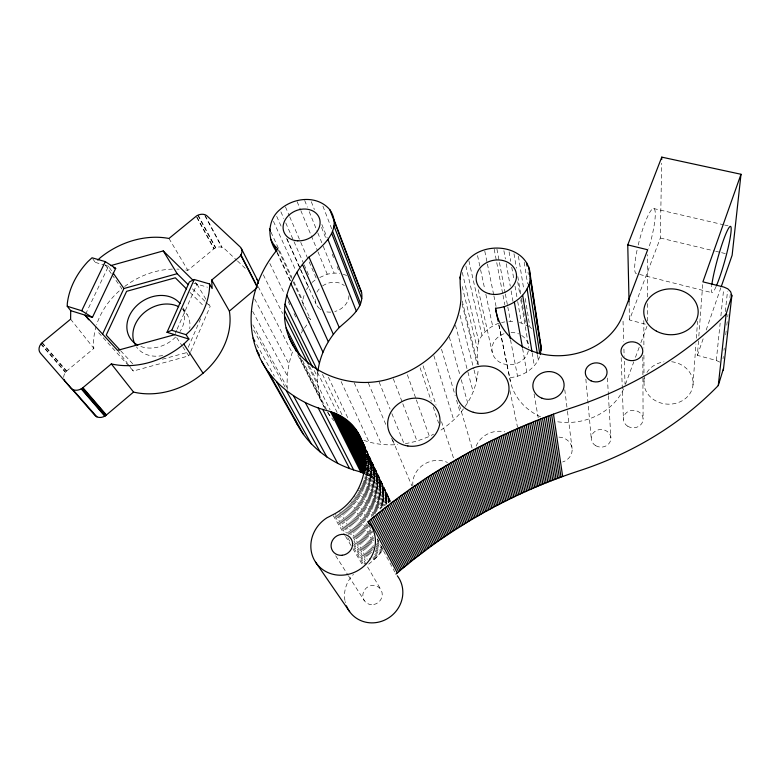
<?xml version="1.0" encoding="UTF-8"?>
<svg xmlns="http://www.w3.org/2000/svg" width="780" height="780" viewBox="0 0 780 780"><rect width="100%" height="100%" fill="white"/><g stroke="black" fill="none" stroke-linecap="round" stroke-linejoin="round"><path stroke-width="0.58" stroke-dasharray="3.9 2.92" d="M647.527 321.136L647.566 302.991M647.585 296.946L647.673 254.602M287.245 389.386C286.523 375.823 288.434 362.027 293.465 349.381M645.265 324.168L629.47 319.966L660.328 238.017L661.664 163.166M325.25 408.749C319.01 397.917 316.758 384.94 317.821 372.548M692.991 384.988L695.935 343.941M696.345 338.227L697.554 321.311M719.823 362.115L716.303 360.457L697.398 355.358L698.48 340.899M698.841 336.082L702.721 284.261M716.303 360.457L720.154 323.164M720.895 315.939L723.625 289.477M725.312 311.639L727.525 291.203M723.021 358.81L723.294 356.411M723.967 350.415L724.24 348.017M725.731 334.825L726.268 330.028M726.814 325.231L727.213 321.633M727.759 316.836L728.023 314.447M729.924 297.658L730.324 294.06M465.017 406.565C473.002 395.674 477.272 382.356 478.267 368.95M478.247 364.865C477.448 354.939 475.449 344.048 482.011 335.488C486.359 329.667 492.609 325.406 499.415 322.959M303.342 305.974L302.611 300.466L304.249 294.791M697.398 355.358L703.794 336.94M706.183 330.028L720.964 287.44M625.492 384.296L633.808 361.832M635.466 357.337L639.21 347.227M640.877 342.732L647.527 324.763M498.878 324.733L509.72 377.637C522.785 376.633 535.801 368.482 540.062 355.719M98.651 332.709L133.351 371.017L188.809 355.875L190.232 352.579M190.71 351.488L210.171 306.442L208.367 303.401M188.243 347.324L201.113 317.645M175.178 333.577L176.631 330.281M177.109 329.18L196.96 284.144L195.234 282.438M85.634 314.067L108.478 266.253L111.832 271.089M301.285 333.089L302.445 330.964L300.865 327.697M306.404 289.507L311.2 283.335M368.716 564.174L376.526 557.476L383.048 549.627L380.776 545.366M304.493 328.107L309.25 321.438M440.963 430.082C449.875 423.872 458.377 416.676 464.344 407.491M63.706 377.442A8.716 6.942 -37 0 1 65.403 372.44L65.637 372.128A8.716 6.942 -37 0 1 66.397 371.26L93.853 348.397A71.848 58.188 -32.3 0 1 95.901 327.034M92.674 258.697L95.277 262.382L96.934 260.842M185.737 269.958A71.848 58.188 -32.3 0 1 187.902 270.348L214.168 248.625A8.336 6.659 -27.3 0 1 215.465 247.894L215.806 247.738A8.336 6.659 -27.3 0 1 221.734 247.201L222.056 247.289A8.336 6.659 -27.3 0 1 224.494 248.703L236.603 260.159M311.961 282.487L316.524 278.918L308.402 260.081M405.346 443.732L417.046 441.119L429.419 436.439L433.622 434.128M319.741 277.495L327.229 274.17L334.113 273.088L339.787 273.263M162.357 359.239L185.864 352.823M501.559 322.54L504.767 321.916M363.782 440.29C374.527 444.308 386.276 445.409 397.663 444.6M508.813 321.253L515.609 321.594M653.679 208.553L723.362 224.728M724.542 225.001L728.081 225.82M660.328 238.017L714.48 250.975M715.66 251.257L720.369 252.388M721.549 252.671L727.428 254.075M519.49 322.364L528.889 326.42M639.629 274.462L711.984 292.685M193.713 283.198L207.48 287.196M95.277 262.382L104.071 264.956M105.173 265.288L110.536 266.857M343.229 274.346L346.671 275.428M365.576 474.103C377.032 479.447 386.246 489.43 390.419 501.384L366.395 450.528M531.609 328.555L529.903 327.025L524.842 295.834M237.471 260.969L246.119 269.159M192.397 288.815L205.091 301.402M205.939 302.24L210.171 306.442M189.93 292.344L203.687 306.043M308.344 317.187L310.615 319.537L293.221 282.048M120.763 350.863L132.902 364.006M327.619 412.591L333.82 420.722M41.057 343.746L65.637 372.128M40.823 344.068L65.403 372.44M42.149 342.566L66.67 370.988M41.857 342.849L66.397 371.26M70.609 319.176L93.853 348.397M117.575 350.356L127.618 363.509M128.329 364.445L133.351 371.017M105.115 264.742L111.374 273.741M112.066 274.745L121.807 288.736A71.848 58.188 -32.3 0 0 96.544 324.909M176.709 337.701L182.091 345.784M182.764 346.788L188.809 355.875M335.692 555.76L348.173 575.338M348.611 576.03L364.319 600.658M183.007 307.973L187.102 314.467M168.977 238.466L187.902 270.348M333.314 515.755L344.945 535.353M345.56 536.386L352.297 547.726M352.901 548.759L362.7 565.256M335.01 516.136L345.384 533.686M347.822 537.82L350.873 542.977M353.925 548.145L363.685 564.661M196.96 284.144L205.969 299.344M335.478 514.439L346.427 533.042M353.72 545.444L364.66 564.047M337.155 514.78L348.66 534.437M353.788 543.387L381.079 589.982M338.208 514.069L350.279 534.788M353.906 541.008L365.372 560.693M339.241 513.337L366.317 560.03M339.671 511.553L367.244 559.338M341.279 511.836L368.16 558.636M342.274 511.046L370.256 560.001M343.258 510.247L369.369 556.14M344.224 509.438L370.247 555.389M345.169 508.599L370.519 553.576M372.879 557.758L374.049 559.845M346.106 507.751L371.368 552.786M373.718 556.978L374.887 559.075M256.639 344.438L274.394 376.272M347.022 506.883L371.621 550.933M374.546 556.179L375.716 558.275M347.919 506.005L372.44 550.124M374.77 554.326L376.526 557.476M348.806 505.108L372.665 548.242M375.57 553.498L377.315 556.657M253.627 330.047L285.051 387.094M349.674 504.202L374.615 549.5M375.19 550.553L378.095 555.818M252.808 324.86L287.108 387.455M350.522 503.275L373.649 545.474M375.96 549.695L378.856 554.97M196.687 217.288L213.866 248.83M350.766 501.277L373.25 542.49M376.135 547.774L379.597 554.112M352.16 501.384L374 541.593M376.301 545.834L380.318 553.234M196.999 217.074L214.168 248.625M352.95 500.419L373.581 538.571M376.447 543.875L381.03 552.357M198.139 215.105L215.806 247.738M197.788 215.261L215.465 247.894M252.623 311.327L287.303 375.784M353.72 499.444L373.152 535.529M377.149 542.968L381.722 551.46M354.471 498.449L366.434 520.777M368.716 525.028L372.703 532.467M377.267 540.979L382.395 550.543M377.11 538.883L394.777 571.964M205.189 215.66L222.056 247.289M204.857 215.563L221.734 247.201M354.637 496.382L367.136 519.812M377.364 538.98L378.505 541.106M355.914 496.431L368.384 519.899M356.606 495.407L369.037 518.905M254.65 298.915L288.99 364.153M357.279 494.374L369.681 517.91M357.923 493.321L370.295 516.906M358.556 492.268L371.456 516.955M358.595 490.132L372.031 515.931M359.746 490.132L373.142 515.98M359.746 487.968L373.669 514.937M258.248 286.699L292.12 352.706M360.848 487.958L374.185 513.893M361.861 485.755L375.697 512.86M361.364 486.856L375.229 513.913M362.329 484.643L376.135 511.787M297.775 354.919L324.07 406.819M362.758 483.483L377.354 512.284M300.251 357.532L327.288 411.089M327.824 412.152L329.989 416.442M363.188 482.362L377.754 511.212M299.793 358.215L321.799 401.7M363.597 481.231L378.671 511.202M302.445 360.292L319.273 393.705M364.865 480.031L379.899 510.1M363.977 480.1L379.031 510.12M364.66 477.818L380.201 509.008M263.318 274.794L282.662 313.589M307.973 365.586L330.096 409.88M364.972 476.677L381.03 508.999M309.475 366.308L317.616 382.658M314.32 370.578L317.519 377.052M365.518 474.377L382.063 507.887M365.791 476.609L381.293 507.907M365.44 472.397L382.814 507.877M366.688 472.007L383.711 506.766M317.431 372.245L337.769 413.722M365.84 471.793L383.009 506.776M366.376 468.877L370.11 476.541M366.853 470.857L384.394 506.756M366.6 470.642L369.223 476.014M367.068 467.805L371.836 477.643M366.581 467.464L385.144 505.654M366.727 468.331L370.978 477.087M366.464 468.614L384.511 505.664M367.712 466.801L373.523 478.813M367.799 467.347L385.808 504.572M322.462 374.4L342.498 415.769M367.39 467.288L372.684 478.218M367.731 468.497L385.223 504.562M367.799 464.782L386.51 503.763M367.497 465.231L374.341 479.417M269.831 263.416L284.554 293.923M288.239 301.548L289.819 304.814M294.031 313.531L296.654 318.981M367.312 465.104L386.373 504.582M367.312 461.75L387.504 503.773M367.565 463.261L387.017 503.763M328.38 377.218L348.611 419.581M367.565 459.313L388.294 502.739M367.663 460.434L387.884 502.71M367.838 460.97L378.241 482.723M367.585 461.351L387.962 503.783M367.351 456.095L381.752 486.408M367.633 457.06L388.898 501.764M367.682 457.47L381.079 485.638M367.809 458.162L389.064 502.808M367.477 457.772L380.396 484.887M367.439 458.191L388.694 502.768M367.78 459.186L379.694 484.146M366.424 451.63L389.805 501.033M367.633 454.467L384.267 489.616M367.75 454.886L390.088 502.037M367.517 454.711L389.815 501.959M367.39 454.964L383.048 487.988M367.741 455.959L389.532 501.881M367.517 455.822L382.405 487.188M367.439 455.959L389.22 501.823M366.346 449.826L389.688 499.453M366.385 450.216L390.068 500.409M366.639 451.659L390.029 501.14M276.861 252.457L290.648 281.96M277.368 252.486L290.579 280.79M278.392 250.078L292.715 280.946M341.104 381.527L369.077 442.162M270.982 232.147L291.895 277.329M293.933 281.736L302.611 300.466M273.458 221.354L295.805 270.592M276.695 216.352L281.609 227.341M286.523 238.339L299.793 268.008M300.29 269.11L308.149 286.699M287.089 239.08L316.124 304.073M354.218 382.765L381.508 444.473M280.907 211.848L283.822 218.468M285.763 222.885L293.524 240.542M294.011 241.654L303.712 263.728M304.2 264.829L309.533 276.968M285.451 206.895L289.273 215.758M289.75 216.869L300.271 241.244M300.748 242.346L307.924 258.97M368.375 383.087L386.041 425.032M391.619 438.282L394.407 444.912M392.564 439.949L411.918 485.969M297.16 201.708L300.398 209.508M300.856 210.629L317.509 250.76M317.977 251.872L327.229 274.17M379.129 382.005L390.058 409.052M391.872 413.556L404.177 443.986M304.668 200.46L307.388 207.168M309.202 211.633L317.353 231.748M317.801 232.859L322.784 245.154M323.242 246.275L334.113 273.088M311.288 201.689L314.408 209.518M321.535 227.409L326.43 239.714M332.221 254.251L333.557 257.605M337.116 266.555L338.452 269.909M321.867 224.474L327.2 237.929M322.92 206.144L331.685 228.842M393.305 378.768L402.363 402.577M402.802 403.709L417.046 441.119M407.365 374.731L415.945 398.736M416.354 399.877L429.419 436.439M420.098 367.77L431.301 401.232M433.231 407.004L438.643 423.16M423.101 365.771L436.059 405.113M441.538 421.707L453.736 458.728M433.865 355.651L453.755 420.03M441.519 349.245L455.208 395.645M456.583 400.286L460.346 413.049M459.488 405.083L472.066 448.071M449.329 337.038L459.956 375.141M461.243 379.762L467.678 402.86M455.471 325.231L467.59 370.861M467.902 372.031L473.187 391.911M460.054 315.276L473.752 368.862M474.055 370.022L476.736 380.513M462.111 304.093L477.087 364.231M462.209 301.031L478.033 364.884M462.199 286.514L477.165 348.055M462.267 272.415L478.764 341.552M465.874 265.921L482.011 335.488M468.907 260.822L484.994 331.851M478.296 289.682L492.248 352.326M477.555 255.567L480.324 268.466M480.568 269.646L484.838 289.585M485.842 294.274L492.619 325.942M509.886 390.585L517.569 427.401M498.82 325.026L510.315 381.04M484.78 251.121L487.178 262.899M487.422 264.069L493.662 294.694M493.896 295.873L496.06 306.472M510.5 339.768L517.55 376.321M494.188 249.22L502.778 294.109M503.012 295.298L504.816 304.746M496.928 249.073L505.148 292.812M505.362 293.992L507.585 305.819M507.809 306.998L510.471 321.185M503.9 250.702L505.391 258.979M506.24 263.708L510.276 286.192M511.124 290.921L513.454 303.937M522.6 348.514L526.822 372.235M534.095 394.017L538.2 417.768M509.096 251.852L510.734 261.319M511.758 267.238L514.01 280.244M515.034 286.162L516.886 296.8M517.706 301.538L521.391 322.822M517.715 281.775L519.938 294.957M520.748 299.744L528.431 345.286M513.981 253.744L516.399 268.164M517.803 276.569L521.225 296.995M521.42 298.194L525.447 322.218M532.145 352.726L534.319 365.869M518.417 256.25L523.867 289.838M537.547 355.173L538.307 359.99M524.199 262.285L527.563 283.813M528.001 272.093L528.362 274.482M564.779 389.707L567.313 410.095M567.46 411.294L572.091 448.471M585.858 379.08L591.308 439.198M607.405 377.998L608.38 394.816M608.429 395.655L610.886 438.048M621.182 357.64L623.415 419.289M623.035 321.175L623.688 341.776M623.922 349.05L624.156 356.323M624.302 361.179L625.033 384.209M629.05 301.802L629.47 319.966M642.817 357.23L642.905 376.642M642.915 377.861L643.1 419.113M643.812 320.502L643.9 348.085M643.919 355.28L643.978 376.867M643.987 378.056L643.997 382.853M623.698 388.762A59.416 52.114 -5 0 1 556.92 421.678M540.569 416.822A59.416 52.114 -5 0 1 509.72 377.637M345.404 602.667A29.845 28.168 -40 0 1 345.14 601.585M344.926 600.483A29.845 28.168 -40 0 1 353.467 574.353M412.844 485.716A23.897 22.035 -19.7 0 1 423.335 464.763A23.897 22.035 -19.7 0 1 447.505 462.452M476.131 446.17A23.946 21.879 -10.8 0 1 504.796 431.827M671.639 361.735A24.55 21.313 3.2 0 1 692.728 386.792A24.55 21.313 3.2 0 1 663.332 403.621A24.55 21.313 3.2 0 1 644.807 377.101M646.903 372.489A24.55 21.313 3.2 0 1 664.033 361.822M558.889 437.092A14.118 12.831 -3.5 0 1 572.033 448.032A14.118 12.831 -3.5 0 1 562.624 462.004M521.654 335.449A18.427 16.058 -10.3 0 1 528.664 347.802M528.313 350.971A18.427 16.058 -10.3 0 1 498.352 361.354A18.427 16.058 -10.3 0 1 504.036 333.723M511.066 332.465A18.427 16.058 -10.3 0 1 518.632 333.889M348.972 295.698A17.335 14.498 -22.8 0 1 334.747 311.532M330.74 312.127A17.335 14.498 -22.8 0 1 325.552 311.63M321.009 309.699A17.335 14.498 -22.8 0 1 320.034 309.007M319.576 308.636A17.335 14.498 -22.8 0 1 315.218 297.307M316.943 292.139A17.335 14.498 -22.8 0 1 319.585 288.522M322.589 285.928A17.335 14.498 -22.8 0 1 344.351 285.616M716.069 286.591A34.417 3.734 -74.4 0 1 711.731 285.441M638.216 245.027A33.686 5.577 -74.9 0 1 653.845 208.591A33.686 5.577 -74.9 0 1 648.59 248.761M636.568 273.634A33.686 5.577 -74.9 0 1 637.328 248.888M124.663 286.484A71.848 58.188 -32.3 0 1 174.564 269.071M176.826 269.1A71.848 58.188 -32.3 0 1 179.078 269.207M183.378 309.426A30.43 24.512 -32.1 0 1 179.995 331.529M175.617 337.019A30.43 24.512 -32.1 0 1 139.649 346.027M182.003 308.792A30.069 24.346 -32.2 0 1 189.716 328.731M162.737 355.495A30.069 24.346 -32.2 0 1 136.471 346.885M595.774 445.731A9.818 8.824 0.5 0 0 610.886 438.75A9.818 8.824 0.5 0 0 596.573 430.462A9.818 8.824 0.5 0 0 595.774 445.731M627.715 426.231A9.848 8.736 2.4 0 0 643.071 419.796A9.848 8.736 2.4 0 0 628.982 411.148A9.848 8.736 2.4 0 0 627.715 426.231M373.776 604.5A9.955 9.389 -40.3 0 0 380.25 588.764A9.955 9.389 -40.3 0 0 363.548 591.844A9.955 9.389 -40.3 0 0 373.776 604.5"/><path stroke-width="1.17" d="M70.707 310.664L92.41 317.431L115.694 268.359L105.281 261.631L92.02 257.77L87.769 261.729A75.358 59.777 -31.8 0 0 67.275 303.859L67.246 306.257L70.707 310.664L70.609 319.176L41.857 342.849A9.097 7.108 -36.4 0 0 41.057 343.746L40.823 344.068A9.097 7.108 -36.4 0 0 40.414 353.135L70.843 388.031A9.292 7.429 -37.1 0 0 72.715 389.473L96.915 416.842A8.902 7.234 -37.8 0 0 104.773 416.14L105.115 415.945A8.902 7.234 -37.8 0 0 106.099 415.252L133.536 392.077A71.848 58.188 -32.3 0 0 202.751 373.444A71.848 58.188 -32.3 0 0 229.378 311.103L255.226 289.273A8.502 6.942 -26.8 0 0 256.961 287.352M661.733 159.539L661.771 157.131L741 174.272L732.137 255.206L721.364 286.289M540.277 354.607L541.252 347.948L530.41 276.052C528.967 243.691 481.036 239.216 465.328 263.562C456.934 273.936 461.282 287.323 460.941 299.383C459.995 312.341 455.686 324.773 449.007 335.878C436.137 356.07 415.613 370.598 392.866 377.637C348.338 393.949 286.562 367.985 284.515 316.163C283.54 294.089 293.719 272.63 309.007 257.078C323.32 246.295 343.044 229.222 329.862 209.722C317.128 194.746 293.553 197.408 279.932 209.635C267.355 219.96 267.179 238.641 276.354 251.355M498.157 321.204L495.505 308.266C512.401 307.037 530.137 294.128 530.41 276.052M741 174.272L702.907 281.853L723.879 287.069L727.789 288.805L730.597 291.661L731.874 295.601L726.141 314.028L718.273 385.544A302.952 248.771 -12.6 0 1 579.404 470.749C512.207 492.619 449.426 527.933 395.918 574.1M718.273 385.544L723.489 368.482M723.323 370.383L731.874 295.601M333.898 219.375L361.569 292.363C364.357 308.266 349.391 318.289 339.241 327.541C327.805 339.495 319.946 354.949 317.899 371.426L285.002 304.161M629.05 301.802L627.754 244.891L661.771 157.131M72.715 389.473L73.028 389.63A9.292 7.429 -37.1 0 0 81.198 388.869L81.559 388.654A9.292 7.429 -37.1 0 0 82.582 387.943L111.345 363.919A74.899 59.572 -31.8 0 0 183.787 344.077L188.916 339.066L167.008 332.299L189.374 281.941L194.22 279.513L209.498 283.93L212.15 288.551L211.692 280.059L238.729 257.459A8.863 7.108 -26.6 0 0 240.747 255.167L240.942 254.855A8.863 7.108 -26.6 0 0 240.123 246.88L207.149 216.031A8.678 6.806 -27.1 0 0 204.623 214.607L204.292 214.51A8.678 6.806 -27.1 0 0 198.139 215.105L197.788 215.261A8.678 6.806 -27.1 0 0 196.433 216.021L168.977 238.466A74.899 59.572 -31.8 0 0 100.249 257.741L97.763 260.062M167.008 332.299L171.766 330.272L194.22 279.513M102.521 334.23L123.903 288.522L177.157 273.702L188.155 284.612M67.246 306.257L81.715 310.752L105.281 261.631M171.766 330.272L186.069 334.678L190.437 330.418A75.358 59.777 -31.8 0 0 209.625 286.357L209.498 283.93M270.738 239.333L273.819 244.861L277.875 248.976C254.602 276.218 243.76 315.617 256.542 349.976C267.813 380.708 296.069 402.763 327.308 410.699A62.732 55.75 -32.1 0 1 330.564 411.694C379.45 426.592 373.601 495.739 331.598 515.365A62.732 55.75 -32.1 0 1 327.073 517.696A33.169 30.576 -35.9 0 0 316.075 562.907A33.169 30.576 -35.9 0 0 362.3 567.557A33.169 30.576 -35.9 0 0 367.994 521.81C427.781 471.042 497.533 432.13 572.062 407.716A332.514 262.577 -13.5 0 0 726.141 314.028M110.809 265.6L163.254 250.916L193.508 280.732M174.691 334.678L117.575 350.356L85.108 315.159L88.676 319.771M627.754 244.891L647.683 249.766L622.84 315.11A65.657 55.819 -7.1 0 1 553.888 355.631A65.657 55.819 -7.1 0 1 495.505 308.266M113.636 267.764L115.694 268.359M261.651 361.345L297.356 424.613C309.875 447.779 332.641 464.256 357.815 471.169A56.628 51.782 -34.1 0 1 360.789 472.124L364.64 473.674L334.776 413.312M96.915 416.842L96.613 416.695A8.902 7.234 -37.8 0 1 94.799 415.282L65.111 381.244A8.716 6.942 -37 0 1 64.028 379.353M81.715 310.752L92.41 317.431M186.488 288.922L175.315 277.797L126.614 291.33L106.207 335.107L119.954 349.996M81.559 388.654L105.115 415.945M81.198 388.869L104.773 416.14M82.914 387.68L106.412 414.999M82.582 387.943L106.099 415.252M111.345 363.919L133.536 392.077M113.168 273.029L123.903 288.522M315.578 562.185L349.635 611.676M183.787 344.077L203.053 373.191M186.069 334.678L188.916 339.066M163.254 250.916L177.157 273.702M211.692 280.059L229.378 311.103M256.542 349.976L259.496 355.222M268.359 372.011L303.635 434.626M253.09 338.072L254.865 341.26M276.607 381.82L311.288 443.849M286.299 390.604L320.248 452.107M293.504 395.811L326.878 457.031M367.994 521.81L369.7 525.008M305.321 402.568L337.721 463.418M369.505 520.523L397.273 572.939M371.026 519.256L398.629 571.779M372.548 517.988L399.994 570.629M318.211 407.94L349.518 468.526M374.069 516.721L401.359 569.478M240.747 255.167L257.156 287.05M375.599 515.463L402.733 568.337M240.942 254.855L256.796 285.675M322.715 409.402L353.623 469.93M377.13 514.215L404.098 567.197M241.293 248.401L257.634 280.459M291.203 341.942L293.397 346.261M297.55 352.18L298.633 354.315M378.671 512.967L405.483 566.066M288.795 336.482L296.498 351.692M286.162 327.961L300.281 355.982M330.564 411.694L360.789 472.124M380.211 511.729L406.858 564.934M331.636 412.064L361.764 472.485M333.743 412.873L363.694 473.255M381.752 510.491L408.242 563.813M332.69 412.464L362.729 472.865M284.515 316.163L308.392 364.133M284.495 310.177L312.721 367.341M336.823 414.238L364.913 471.325M383.292 509.262L409.627 562.692M335.8 413.77L364.514 471.949M338.812 415.252L365.693 470.135M337.818 414.736L365.303 470.72M340.762 416.344L365.303 466.694M339.797 415.789L365.547 468.488M384.842 508.033L411.011 561.581M342.654 417.514L366.005 465.611M341.708 416.92L366.19 467.24M344.487 418.753L366.132 463.525M343.58 418.129L366.337 465.104M386.392 506.815L412.406 560.469M346.261 420.069L366.22 461.506M345.384 419.406L366.444 463.057M347.977 421.463L366.269 459.576M286.748 295.181L319.371 363.031M347.129 420.761L365.986 459.985M387.952 505.606L413.8 559.367M350.425 423.677L365.995 456.271M349.625 422.926L366.278 457.714M348.816 422.185L366.015 458.094M353.457 426.865L365.293 451.766M352.726 426.046L365.615 453.131M351.975 425.236L366.444 455.608M365.362 453.843L366.395 456.017M389.512 504.397L415.194 558.265M351.215 424.447L366.229 455.93M356.821 431.194L365.644 449.855M356.187 430.306L365.547 450.07M364.114 447.213L365.674 450.499M355.534 429.419L365.42 450.489M354.861 428.552L365.303 450.567M364.63 449.397L365.664 451.581M354.169 427.703L365.459 451.493M359.697 435.883L364.845 446.794M358.605 433.973L364.806 447.096M358.03 433.036L364.865 447.281M357.435 432.11L365.596 449.465M391.072 503.188L416.598 557.173M290.833 283.471L322.949 352.102M392.642 501.988L418.002 556.082M273.819 244.861L276.861 251.394M394.212 500.799L419.406 554.999M395.782 499.619L420.82 553.927M269.451 228.832L270.475 231.036M397.351 498.43L422.224 552.854M296.81 272.298L328.273 341.689M398.931 497.26L423.647 551.782M294.947 419.289L297.356 424.613M400.52 496.09L425.061 550.719M402.1 494.93L426.485 549.656M302.455 264.42L333.343 334.357M403.689 493.769L427.908 548.603M405.278 492.609L429.341 547.56M406.877 491.468L430.774 546.517M309.007 257.078L339.241 327.541M408.476 490.318L432.208 545.474M410.075 489.187L433.641 544.44M411.684 488.056L435.084 543.416M413.293 486.925L436.527 542.392M357.767 283.208L361.569 292.363M414.901 485.803L437.97 541.379M416.52 484.692L439.423 540.365M418.139 483.581L440.875 539.35M419.757 482.479L442.328 538.356M421.375 481.377L443.791 537.352M328.058 239.762L356.47 311.483M423.004 480.285L445.253 536.357M424.632 479.203L446.716 535.373M331.783 233.542L359.804 305.672M426.27 478.12L448.178 534.388M332.651 231.368L360.575 303.644M427.908 477.048L449.651 533.413M333.967 225.878L361.715 298.486M429.546 475.976L451.123 532.438M329.862 209.722L357.337 282.077M431.194 474.903L452.605 531.472M432.832 473.85L454.077 530.507M434.479 472.797L455.559 529.552M436.137 471.744L457.041 528.606M437.794 470.701L458.533 527.65M439.452 469.667L460.024 526.715M441.11 468.634L461.516 525.779M442.777 467.6L463.008 524.842M444.444 466.586L464.51 523.916M446.111 465.572L466.011 523M447.788 464.558L467.522 522.083M449.465 463.554L469.024 521.167M451.142 462.55L470.535 520.26M452.829 461.565L472.046 519.363M454.516 460.57L473.567 518.466M456.202 459.595L475.078 517.579M457.889 458.611L476.609 516.692M459.586 457.645L478.13 515.804M461.282 456.68L479.651 514.937M462.988 455.715L481.182 514.059M464.685 454.76L482.723 513.191M466.401 453.814L484.253 512.333M468.107 452.868L485.794 511.485M469.813 451.932L487.334 510.627M471.529 450.996L488.875 509.788M473.255 450.07L490.425 508.95M474.971 449.153L491.965 508.111M476.697 448.237L493.526 507.283M478.423 447.32L495.076 506.454M480.158 446.423L496.636 505.635M481.884 445.517L498.196 504.826M483.619 444.629L499.756 504.017M485.365 443.742L501.316 503.217M487.1 442.855L502.885 502.417M488.845 441.977L504.455 501.618M490.591 441.11L506.025 500.828M492.346 440.242L507.604 500.048M494.101 439.384L509.184 499.268M495.856 438.526L510.764 498.498M497.611 437.677L512.343 497.728M499.375 436.839L513.932 496.967M459.898 277.046L460.473 279.415M501.14 436L515.521 496.207M502.905 435.162L517.111 495.456M504.68 434.343L518.71 494.715M506.444 433.514L520.299 493.974M508.219 432.705L521.898 493.233M510.003 431.896L523.497 492.502M511.777 431.087L525.106 491.78M513.562 430.287L526.715 491.059M515.356 429.497L528.323 490.337M517.14 428.707L529.932 489.635M518.934 427.927L531.541 488.923M520.728 427.157L533.159 488.221M522.522 426.387L534.778 487.529M524.326 425.617L536.396 486.837M504.133 306.755L510.266 338.588M526.13 424.856L538.024 486.154M527.933 424.106L539.653 485.482M529.747 423.355L541.281 484.799M539.633 339.281L541.252 347.948M531.55 422.614L542.909 484.136M533.364 421.882L544.547 483.473M514.381 302.26L522.395 347.334M535.187 421.151L546.185 482.81M537.001 420.42L547.823 482.157M538.824 419.698L549.461 481.514M540.647 418.987L551.099 480.87M522.678 295.337L531.95 351.526M542.471 418.275L552.747 480.236M544.303 417.573L554.395 479.602M546.136 416.881L556.052 478.978M547.969 416.188L557.7 478.354M527.105 288.98L537.361 353.964M526.539 262.558L527.085 266.136M549.812 415.506L559.358 477.74M529.054 284.388L539.692 353.34M530.293 278.44L541.154 350.181M551.645 414.823L561.015 477.126M528.664 266.809L530.468 278.684M530.819 281.063L532.798 294.128M533.159 296.507L534.417 304.824M534.778 307.203L535.139 309.572M535.499 311.951L536.757 320.268M537.108 322.647L538.19 329.774M538.551 332.153L539.087 335.712M553.488 414.151L562.673 476.522M397.322 575.796A29.845 28.168 -40 0 1 387.543 618.579A29.845 28.168 -40 0 1 346.437 605.846M711.838 284.593A34.417 3.734 -74.4 0 1 724.942 236.174A34.417 3.734 -74.4 0 1 730.207 237.598A34.417 3.734 -74.4 0 1 716.401 285.831M256.503 278.967A8.502 6.942 -26.8 0 1 258.307 283.51M137.797 345.15A30.43 24.512 -32.1 0 1 136.393 305.984A30.43 24.512 -32.1 0 1 180.082 303.596M135.008 344.409A30.069 24.346 -32.2 0 1 144.007 312.799A30.069 24.346 -32.2 0 1 178.678 306.706M407.891 445.985A26.481 23.722 -20.2 0 0 438.867 413.605A26.481 23.722 -20.2 0 0 394.719 407.062A26.481 23.722 -20.2 0 0 407.891 445.985M473.314 412.279A26.52 23.546 -12.7 0 0 508.648 384.647A26.52 23.546 -12.7 0 0 465.865 372.167A26.52 23.546 -12.7 0 0 473.314 412.279M656.38 331.12A27.202 22.932 0.4 0 0 698.158 312.858A27.202 22.932 0.4 0 0 658.417 291.437A27.202 22.932 0.4 0 0 656.38 331.12M542.032 398.219A15.639 13.835 -6.4 0 0 564.028 383.711A15.639 13.835 -6.4 0 0 539.389 374.39A15.639 13.835 -6.4 0 0 542.032 398.219M591.025 380.845A10.881 9.526 -2.6 0 0 607.054 371.992A10.881 9.526 -2.6 0 0 590.46 364.357A10.881 9.526 -2.6 0 0 591.025 380.845M626.457 359.424A10.91 9.418 -0.7 0 0 642.788 351.166A10.91 9.418 -0.7 0 0 626.379 343.112A10.91 9.418 -0.7 0 0 626.457 359.424M342.254 555.272A11.066 10.199 -36.1 0 0 350.941 538.561A11.066 10.199 -36.1 0 0 332.309 540.676A11.066 10.199 -36.1 0 0 342.254 555.272M489.05 293.699A20.329 17.131 -11.8 0 0 516.301 273.38A20.329 17.131 -11.8 0 0 483.668 264.517A20.329 17.131 -11.8 0 0 489.05 293.699M297.755 240.825A19.022 15.298 -22.7 0 0 319.205 217.737A19.022 15.298 -22.7 0 0 287.84 216.245A19.022 15.298 -22.7 0 0 297.755 240.825"/></g></svg>
